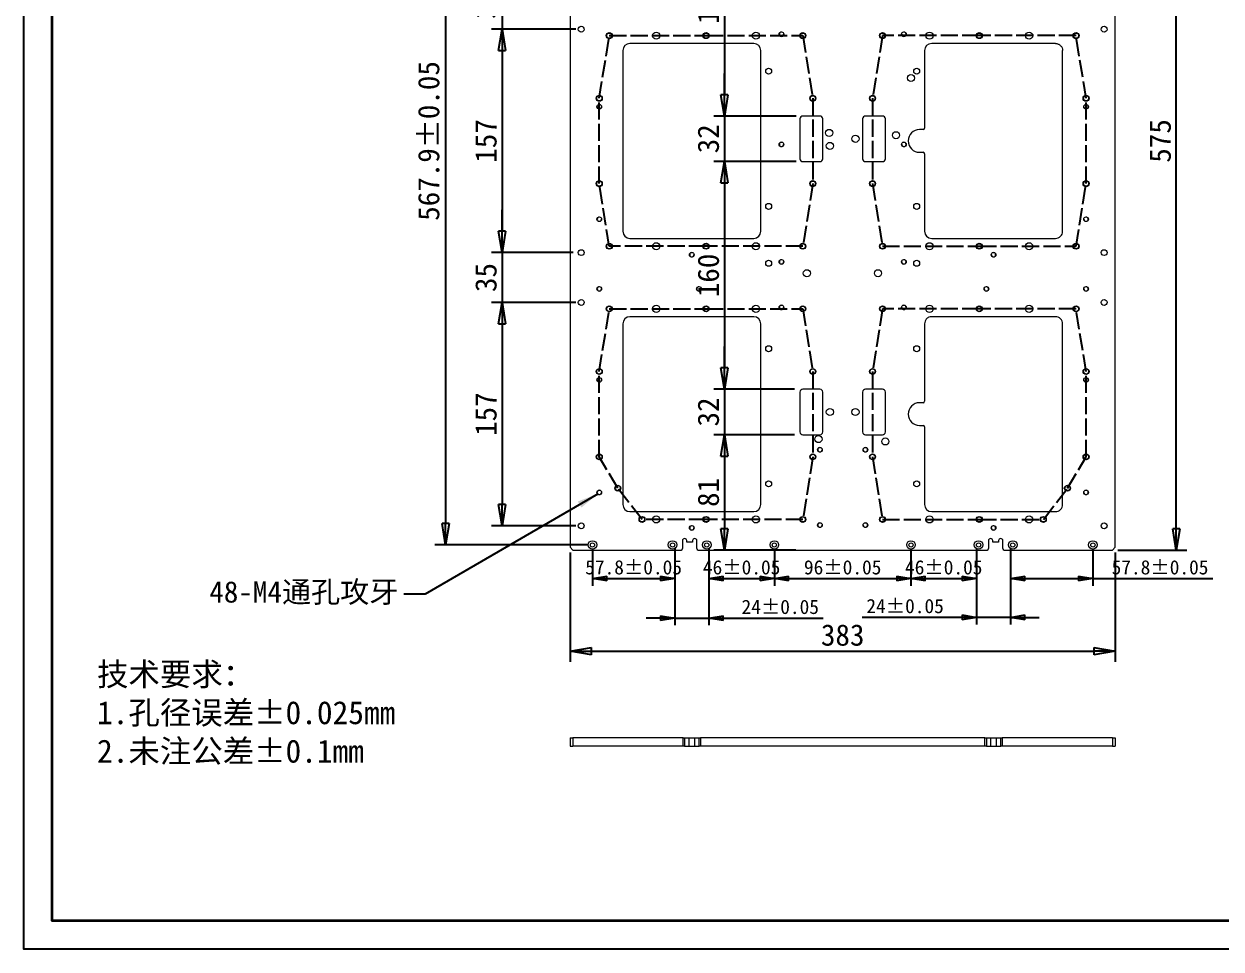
# Model space of a CAD drawing. Header units: millimetres. Extents: x 4648 to 6282, y 1126 to 2333.
# Drawn here: x 4648 to 5489, y 1126 to 1776 of the extents above; entities that cross this region are included whole.
import ezdxf

# ---------------------------------------------------------------- set-up
doc = ezdxf.new("R2010")
doc.units = ezdxf.units.MM
doc.linetypes.add('ACAD_ISO02W100', pattern=[15, 12, -3])
doc.layers.add('标注2', color=6, linetype='Continuous')
doc.layers.add('细实线', color=6, linetype='Continuous')
doc.styles.add('style1', font='')
doc.styles.get('style1').set_extended_font_data('SimSun')
doc.dimstyles.new('面板', dxfattribs={"dimscale": 6, "dimtxt": 2.5, "dimasz": 2.5, "dimexe": 1.25, "dimexo": 0.625, "dimtad": 1, "dimtoh": 1, "dimdsep": 46, "dimtxsty": 'style1', "dimblk": 'CLOSED', "dimcen": 2.5, "dimadec": 0, "dimazin": 0, "dimtfac": 1, "dimtmove": 0, "dimatfit": 3, "dimfxl": 0, "dimarcsym": 0})

# ---------------------------------------------------------------- blocks, each defined once
blk = doc.blocks.new('_CLOSED')
at = {"color": 0, "linetype": 'ByBlock'}
for p, q in [((-1, 0.166667), (0, 0)), ((-1, 0.166667), (-1, -0.166667)), ((0, 0), (-1, -0.166667)), ((0, 0), (-1, 0))]:
    blk.add_line(p, q, dxfattribs=at)
blk = doc.blocks.new('*D99')
at = {"layer": 'Defpoints', "color": 0, "transparency": 16777216}
for p in [(5047.22, 1977.91), (4944, 1410.01), (5047.22, 1410.01)]:
    blk.add_point(p, dxfattribs=at)
at = {"layer": '标注2', "color": 0, "lineweight": -2, "transparency": 16777216}
for p, q in [((5043.47, 1977.91), (4936.5, 1977.91)), ((4944, 1962.91), (4944, 1425.01)), ((5043.47, 1410.01), (4936.5, 1410.01))]:
    blk.add_line(p, q, dxfattribs=at)
at = {"layer": '标注2', "color": 0, "lineweight": -2, "transparency": 16777216, "xscale": 15, "yscale": 15, "zscale": 15}
for p, rotation in [((4944, 1977.91), 90), ((4944, 1410.01), 270)]:
    blk.add_blockref('_CLOSED', p, dxfattribs=dict(at, rotation=rotation))
at = {"layer": '标注2', "color": 0, "transparency": 16777216, "insert": (4932.21, 1693.96), "char_height": 15, "attachment_point": 5, "rotation": 90, "style": 'style1'}
blk.add_mtext('567.9±0.05', dxfattribs=at)
blk = doc.blocks.new('*D103')
at = {"layer": 'Defpoints', "color": 0, "transparency": 16777216}
for p in [(5039.32, 1807.46), (4983.69, 1772.46), (5039.32, 1772.46)]:
    blk.add_point(p, dxfattribs=at)
at = {"layer": '标注2', "color": 0, "lineweight": -2, "transparency": 16777216}
for p, q in [((4983.69, 1822.46), (4983.69, 1837.46)), ((5035.57, 1807.46), (4976.19, 1807.46)), ((4983.69, 1807.46), (4983.69, 1772.46)), ((5035.57, 1772.46), (4976.19, 1772.46)), ((4983.69, 1757.46), (4983.69, 1742.46))]:
    blk.add_line(p, q, dxfattribs=at)
at = {"layer": '标注2', "color": 0, "lineweight": -2, "transparency": 16777216, "xscale": 15, "yscale": 15, "zscale": 15}
for p, rotation in [((4983.69, 1807.46), 270), ((4983.69, 1772.46), 90)]:
    blk.add_blockref('_CLOSED', p, dxfattribs=dict(at, rotation=rotation))
at = {"layer": '标注2', "color": 0, "transparency": 16777216, "insert": (4972.44, 1789.96), "char_height": 15, "attachment_point": 5, "rotation": 90, "style": 'style1'}
blk.add_mtext('35', dxfattribs=at)
blk = doc.blocks.new('*D104')
at = {"layer": 'Defpoints', "color": 0, "transparency": 16777216}
for p in [(5039.32, 1772.46), (4983.69, 1615.46), (5037.32, 1615.46)]:
    blk.add_point(p, dxfattribs=at)
at = {"layer": '标注2', "color": 0, "lineweight": -2, "transparency": 16777216}
for p, q in [((5035.57, 1772.46), (4976.19, 1772.46)), ((4983.69, 1757.46), (4983.69, 1630.46)), ((5033.57, 1615.46), (4976.19, 1615.46))]:
    blk.add_line(p, q, dxfattribs=at)
at = {"layer": '标注2', "color": 0, "lineweight": -2, "transparency": 16777216, "xscale": 15, "yscale": 15, "zscale": 15}
for p, rotation in [((4983.69, 1772.46), 90), ((4983.69, 1615.46), 270)]:
    blk.add_blockref('_CLOSED', p, dxfattribs=dict(at, rotation=rotation))
at = {"layer": '标注2', "color": 0, "transparency": 16777216, "insert": (4972.44, 1693.96), "char_height": 15, "attachment_point": 5, "rotation": 90, "style": 'style1'}
blk.add_mtext('157', dxfattribs=at)
blk = doc.blocks.new('*D105')
at = {"layer": 'Defpoints', "color": 0, "transparency": 16777216}
for p in [(5037.32, 1615.46), (4983.69, 1580.46), (5039.32, 1580.46)]:
    blk.add_point(p, dxfattribs=at)
at = {"layer": '标注2', "color": 0, "lineweight": -2, "transparency": 16777216}
for p, q in [((4983.69, 1630.46), (4983.69, 1645.46)), ((5033.57, 1615.46), (4976.19, 1615.46)), ((4983.69, 1615.46), (4983.69, 1580.46)), ((5035.57, 1580.46), (4976.19, 1580.46)), ((4983.69, 1565.46), (4983.69, 1550.46))]:
    blk.add_line(p, q, dxfattribs=at)
at = {"layer": '标注2', "color": 0, "lineweight": -2, "transparency": 16777216, "xscale": 15, "yscale": 15, "zscale": 15}
for p, rotation in [((4983.69, 1615.46), 270), ((4983.69, 1580.46), 90)]:
    blk.add_blockref('_CLOSED', p, dxfattribs=dict(at, rotation=rotation))
at = {"layer": '标注2', "color": 0, "transparency": 16777216, "insert": (4972.44, 1597.96), "char_height": 15, "attachment_point": 5, "rotation": 90, "style": 'style1'}
blk.add_mtext('35', dxfattribs=at)
blk = doc.blocks.new('*D106')
at = {"layer": 'Defpoints', "color": 0, "transparency": 16777216}
for p in [(5039.32, 1580.46), (4983.69, 1423.46), (5039.32, 1423.46)]:
    blk.add_point(p, dxfattribs=at)
at = {"layer": '标注2', "color": 0, "lineweight": -2, "transparency": 16777216}
for p, q in [((5035.57, 1580.46), (4976.19, 1580.46)), ((4983.69, 1565.46), (4983.69, 1438.46)), ((5035.57, 1423.46), (4976.19, 1423.46))]:
    blk.add_line(p, q, dxfattribs=at)
at = {"layer": '标注2', "color": 0, "lineweight": -2, "transparency": 16777216, "xscale": 15, "yscale": 15, "zscale": 15}
for p, rotation in [((4983.69, 1580.46), 90), ((4983.69, 1423.46), 270)]:
    blk.add_blockref('_CLOSED', p, dxfattribs=dict(at, rotation=rotation))
at = {"layer": '标注2', "color": 0, "transparency": 16777216, "insert": (4972.44, 1501.96), "char_height": 15, "attachment_point": 5, "rotation": 90, "style": 'style1'}
blk.add_mtext('157', dxfattribs=at)
blk = doc.blocks.new('*D111')
at = {"layer": 'Defpoints', "color": 0, "transparency": 16777216}
for p in [(5194.02, 1871.46), (5139.94, 1711.46), (5194.02, 1711.46)]:
    blk.add_point(p, dxfattribs=at)
at = {"layer": '标注2', "color": 0, "lineweight": -2, "transparency": 16777216}
for p, q in [((5190.27, 1871.46), (5132.44, 1871.46)), ((5139.94, 1856.46), (5139.94, 1726.46)), ((5190.27, 1711.46), (5132.44, 1711.46))]:
    blk.add_line(p, q, dxfattribs=at)
at = {"layer": '标注2', "color": 0, "lineweight": -2, "transparency": 16777216, "xscale": 15, "yscale": 15, "zscale": 15}
for p, rotation in [((5139.94, 1871.46), 90), ((5139.94, 1711.46), 270)]:
    blk.add_blockref('_CLOSED', p, dxfattribs=dict(at, rotation=rotation))
at = {"layer": '标注2', "color": 0, "transparency": 16777216, "insert": (5128.69, 1791.46), "char_height": 15, "attachment_point": 5, "rotation": 90, "style": 'style1'}
blk.add_mtext('160', dxfattribs=at)
blk = doc.blocks.new('*D112')
at = {"layer": 'Defpoints', "color": 0, "transparency": 16777216}
for p in [(5194.02, 1711.46), (5139.94, 1679.46), (5194.02, 1679.46)]:
    blk.add_point(p, dxfattribs=at)
at = {"layer": '标注2', "color": 0, "lineweight": -2, "transparency": 16777216}
for p, q in [((5139.94, 1726.46), (5139.94, 1741.46)), ((5190.27, 1711.46), (5132.44, 1711.46)), ((5139.94, 1711.46), (5139.94, 1679.46)), ((5190.27, 1679.46), (5132.44, 1679.46)), ((5139.94, 1664.46), (5139.94, 1649.46))]:
    blk.add_line(p, q, dxfattribs=at)
at = {"layer": '标注2', "color": 0, "lineweight": -2, "transparency": 16777216, "xscale": 15, "yscale": 15, "zscale": 15}
for p, rotation in [((5139.94, 1711.46), 270), ((5139.94, 1679.46), 90)]:
    blk.add_blockref('_CLOSED', p, dxfattribs=dict(at, rotation=rotation))
at = {"layer": '标注2', "color": 0, "transparency": 16777216, "insert": (5128.69, 1695.46), "char_height": 15, "attachment_point": 5, "rotation": 90, "style": 'style1'}
blk.add_mtext('32', dxfattribs=at)
blk = doc.blocks.new('*D113')
at = {"layer": 'Defpoints', "color": 0, "transparency": 16777216}
for p in [(5194.02, 1679.46), (5139.94, 1519.46), (5193.02, 1519.46)]:
    blk.add_point(p, dxfattribs=at)
at = {"layer": '标注2', "color": 0, "lineweight": -2, "transparency": 16777216}
for p, q in [((5190.27, 1679.46), (5132.44, 1679.46)), ((5139.94, 1664.46), (5139.94, 1534.46)), ((5189.27, 1519.46), (5132.44, 1519.46))]:
    blk.add_line(p, q, dxfattribs=at)
at = {"layer": '标注2', "color": 0, "lineweight": -2, "transparency": 16777216, "xscale": 15, "yscale": 15, "zscale": 15}
for p, rotation in [((5139.94, 1679.46), 90), ((5139.94, 1519.46), 270)]:
    blk.add_blockref('_CLOSED', p, dxfattribs=dict(at, rotation=rotation))
at = {"layer": '标注2', "color": 0, "transparency": 16777216, "insert": (5128.69, 1599.46), "char_height": 15, "attachment_point": 5, "rotation": 90, "style": 'style1'}
blk.add_mtext('160', dxfattribs=at)
blk = doc.blocks.new('*D114')
at = {"layer": 'Defpoints', "color": 0, "transparency": 16777216}
for p in [(5193.02, 1519.46), (5139.94, 1487.46), (5193.02, 1487.46)]:
    blk.add_point(p, dxfattribs=at)
at = {"layer": '标注2', "color": 0, "lineweight": -2, "transparency": 16777216}
for p, q in [((5139.94, 1534.46), (5139.94, 1549.46)), ((5189.27, 1519.46), (5132.44, 1519.46)), ((5139.94, 1519.46), (5139.94, 1487.46)), ((5189.27, 1487.46), (5132.44, 1487.46)), ((5139.94, 1472.46), (5139.94, 1457.46))]:
    blk.add_line(p, q, dxfattribs=at)
at = {"layer": '标注2', "color": 0, "lineweight": -2, "transparency": 16777216, "xscale": 15, "yscale": 15, "zscale": 15}
for p, rotation in [((5139.94, 1519.46), 270), ((5139.94, 1487.46), 90)]:
    blk.add_blockref('_CLOSED', p, dxfattribs=dict(at, rotation=rotation))
at = {"layer": '标注2', "color": 0, "transparency": 16777216, "insert": (5128.69, 1503.46), "char_height": 15, "attachment_point": 5, "rotation": 90, "style": 'style1'}
blk.add_mtext('32', dxfattribs=at)
blk = doc.blocks.new('*D115')
at = {"layer": 'Defpoints', "color": 0, "transparency": 16777216}
for p in [(5193.02, 1487.46), (5139.94, 1406.46), (5193.84, 1406.46)]:
    blk.add_point(p, dxfattribs=at)
at = {"layer": '标注2', "color": 0, "lineweight": -2, "transparency": 16777216}
for p, q in [((5189.27, 1487.46), (5132.44, 1487.46)), ((5139.94, 1472.46), (5139.94, 1421.46)), ((5190.09, 1406.46), (5132.44, 1406.46))]:
    blk.add_line(p, q, dxfattribs=at)
at = {"layer": '标注2', "color": 0, "lineweight": -2, "transparency": 16777216, "xscale": 15, "yscale": 15, "zscale": 15}
for p, rotation in [((5139.94, 1487.46), 90), ((5139.94, 1406.46), 270)]:
    blk.add_blockref('_CLOSED', p, dxfattribs=dict(at, rotation=rotation))
at = {"layer": '标注2', "color": 0, "transparency": 16777216, "insert": (5128.69, 1446.96), "char_height": 15, "attachment_point": 5, "rotation": 90, "style": 'style1'}
blk.add_mtext('81', dxfattribs=at)
blk = doc.blocks.new('*D118')
at = {"layer": 'Defpoints', "color": 0, "transparency": 16777216}
for p in [(5412.52, 1981.46), (5457.45, 1981.46), (5412.52, 1406.46)]:
    blk.add_point(p, dxfattribs=at)
at = {"layer": '标注2', "color": 0, "lineweight": -2, "transparency": 16777216}
for p, q in [((5416.27, 1981.46), (5464.95, 1981.46)), ((5457.45, 1421.46), (5457.45, 1966.46)), ((5416.27, 1406.46), (5464.95, 1406.46))]:
    blk.add_line(p, q, dxfattribs=at)
at = {"layer": '标注2', "color": 0, "lineweight": -2, "transparency": 16777216, "xscale": 15, "yscale": 15, "zscale": 15}
for p, rotation in [((5457.45, 1981.46), 90), ((5457.45, 1406.46), 270)]:
    blk.add_blockref('_CLOSED', p, dxfattribs=dict(at, rotation=rotation))
at = {"layer": '标注2', "color": 0, "transparency": 16777216, "insert": (5446.2, 1693.96), "char_height": 15, "attachment_point": 5, "rotation": 90, "style": 'style1'}
blk.add_mtext('575', dxfattribs=at)
blk = doc.blocks.new('*D119')
at = {"layer": 'Defpoints', "color": 0, "transparency": 16777216}
for p in [(5031.52, 1408.46), (5414.52, 1408.46), (5414.52, 1335.37)]:
    blk.add_point(p, dxfattribs=at)
at = {"layer": '标注2', "color": 0, "lineweight": -2, "transparency": 16777216}
for p, q in [((5031.52, 1404.71), (5031.52, 1327.87)), ((5414.52, 1404.71), (5414.52, 1327.87)), ((5046.52, 1335.37), (5399.52, 1335.37))]:
    blk.add_line(p, q, dxfattribs=at)
at = {"layer": '标注2', "color": 0, "lineweight": -2, "transparency": 16777216, "xscale": 15, "yscale": 15, "zscale": 15, "rotation": 180}
blk.add_blockref('_CLOSED', (5031.52, 1335.37), dxfattribs=at)
at = {"layer": '标注2', "color": 0, "lineweight": -2, "transparency": 16777216, "xscale": 15, "yscale": 15, "zscale": 15}
blk.add_blockref('_CLOSED', (5414.52, 1335.37), dxfattribs=at)
at = {"layer": '标注2', "color": 0, "transparency": 16777216, "insert": (5223.02, 1346.62), "char_height": 15, "attachment_point": 5, "style": 'style1'}
blk.add_mtext('383', dxfattribs=at)
blk = doc.blocks.new('*D120')
at = {"layer": 'Defpoints', "color": 0, "transparency": 16777216}
for p in [(5047.22, 1410.01), (5105.02, 1410.01), (5105.02, 1386.39)]:
    blk.add_point(p, dxfattribs=at)
at = {"layer": '标注2', "color": 0, "lineweight": -2, "transparency": 16777216}
for p, q in [((5047.22, 1407.51), (5047.22, 1381.39)), ((5105.02, 1407.51), (5105.02, 1381.39)), ((5057.22, 1386.39), (5095.02, 1386.39))]:
    blk.add_line(p, q, dxfattribs=at)
at = {"layer": '标注2', "color": 0, "lineweight": -2, "transparency": 16777216, "xscale": 10, "yscale": 10, "zscale": 10, "rotation": 180}
blk.add_blockref('_CLOSED', (5047.22, 1386.39), dxfattribs=at)
at = {"layer": '标注2', "color": 0, "lineweight": -2, "transparency": 16777216, "xscale": 10, "yscale": 10, "zscale": 10}
blk.add_blockref('_CLOSED', (5105.02, 1386.39), dxfattribs=at)
at = {"layer": '标注2', "color": 0, "transparency": 16777216, "insert": (5076.12, 1394.25), "char_height": 10, "attachment_point": 5, "style": 'style1'}
blk.add_mtext('57.8±0.05', dxfattribs=at)
blk = doc.blocks.new('*D121')
at = {"layer": 'Defpoints', "color": 0, "transparency": 16777216}
for p in [(5105.02, 1410.01), (5129.02, 1410.01), (5129.02, 1358.58)]:
    blk.add_point(p, dxfattribs=at)
at = {"layer": '标注2', "color": 0, "lineweight": -2, "transparency": 16777216}
for p, q in [((5105.02, 1407.51), (5105.02, 1353.58)), ((5129.02, 1407.51), (5129.02, 1353.58)), ((5095.02, 1358.58), (5085.02, 1358.58)), ((5105.02, 1358.58), (5129.02, 1358.58)), ((5139.02, 1358.58), (5209.3, 1358.58))]:
    blk.add_line(p, q, dxfattribs=at)
at = {"layer": '标注2', "color": 0, "lineweight": -2, "transparency": 16777216, "xscale": 10, "yscale": 10, "zscale": 10}
blk.add_blockref('_CLOSED', (5105.02, 1358.58), dxfattribs=at)
at = {"layer": '标注2', "color": 0, "lineweight": -2, "transparency": 16777216, "xscale": 10, "yscale": 10, "zscale": 10, "rotation": 180}
blk.add_blockref('_CLOSED', (5129.02, 1358.58), dxfattribs=at)
at = {"layer": '标注2', "color": 0, "transparency": 16777216, "insert": (5179.16, 1366.44), "char_height": 10, "attachment_point": 5, "style": 'style1'}
blk.add_mtext('24±0.05', dxfattribs=at)
blk = doc.blocks.new('*D122')
at = {"layer": 'Defpoints', "color": 0, "transparency": 16777216}
for p in [(5129.02, 1410.01), (5175.02, 1410.01), (5175.02, 1386.39)]:
    blk.add_point(p, dxfattribs=at)
at = {"layer": '标注2', "color": 0, "lineweight": -2, "transparency": 16777216}
for p, q in [((5129.02, 1407.51), (5129.02, 1381.39)), ((5175.02, 1407.51), (5175.02, 1381.39)), ((5139.02, 1386.39), (5165.02, 1386.39))]:
    blk.add_line(p, q, dxfattribs=at)
at = {"layer": '标注2', "color": 0, "lineweight": -2, "transparency": 16777216, "xscale": 10, "yscale": 10, "zscale": 10, "rotation": 180}
blk.add_blockref('_CLOSED', (5129.02, 1386.39), dxfattribs=at)
at = {"layer": '标注2', "color": 0, "lineweight": -2, "transparency": 16777216, "xscale": 10, "yscale": 10, "zscale": 10}
blk.add_blockref('_CLOSED', (5175.02, 1386.39), dxfattribs=at)
at = {"layer": '标注2', "color": 0, "transparency": 16777216, "insert": (5152.02, 1394.25), "char_height": 10, "attachment_point": 5, "style": 'style1'}
blk.add_mtext('46±0.05', dxfattribs=at)
blk = doc.blocks.new('*D123')
at = {"layer": 'Defpoints', "color": 0, "transparency": 16777216}
for p in [(5175.02, 1410.01), (5271.02, 1410.01), (5271.02, 1386.39)]:
    blk.add_point(p, dxfattribs=at)
at = {"layer": '标注2', "color": 0, "lineweight": -2, "transparency": 16777216}
for p, q in [((5175.02, 1407.51), (5175.02, 1381.39)), ((5271.02, 1407.51), (5271.02, 1381.39)), ((5185.02, 1386.39), (5261.02, 1386.39))]:
    blk.add_line(p, q, dxfattribs=at)
at = {"layer": '标注2', "color": 0, "lineweight": -2, "transparency": 16777216, "xscale": 10, "yscale": 10, "zscale": 10, "rotation": 180}
blk.add_blockref('_CLOSED', (5175.02, 1386.39), dxfattribs=at)
at = {"layer": '标注2', "color": 0, "lineweight": -2, "transparency": 16777216, "xscale": 10, "yscale": 10, "zscale": 10}
blk.add_blockref('_CLOSED', (5271.02, 1386.39), dxfattribs=at)
at = {"layer": '标注2', "color": 0, "transparency": 16777216, "insert": (5223.02, 1394.25), "char_height": 10, "attachment_point": 5, "style": 'style1'}
blk.add_mtext('96±0.05', dxfattribs=at)
blk = doc.blocks.new('*D124')
at = {"layer": 'Defpoints', "color": 0, "transparency": 16777216}
for p in [(5271.02, 1410.01), (5317.02, 1410.01), (5317.02, 1386.39)]:
    blk.add_point(p, dxfattribs=at)
at = {"layer": '标注2', "color": 0, "lineweight": -2, "transparency": 16777216}
for p, q in [((5271.02, 1407.51), (5271.02, 1381.39)), ((5317.02, 1407.51), (5317.02, 1381.39)), ((5281.02, 1386.39), (5307.02, 1386.39))]:
    blk.add_line(p, q, dxfattribs=at)
at = {"layer": '标注2', "color": 0, "lineweight": -2, "transparency": 16777216, "xscale": 10, "yscale": 10, "zscale": 10, "rotation": 180}
blk.add_blockref('_CLOSED', (5271.02, 1386.39), dxfattribs=at)
at = {"layer": '标注2', "color": 0, "lineweight": -2, "transparency": 16777216, "xscale": 10, "yscale": 10, "zscale": 10}
blk.add_blockref('_CLOSED', (5317.02, 1386.39), dxfattribs=at)
at = {"layer": '标注2', "color": 0, "transparency": 16777216, "insert": (5294.02, 1394.25), "char_height": 10, "attachment_point": 5, "style": 'style1'}
blk.add_mtext('46±0.05', dxfattribs=at)
blk = doc.blocks.new('*D125')
at = {"layer": 'Defpoints', "color": 0, "transparency": 16777216}
for p in [(5317.02, 1410.01), (5341.02, 1410.01), (5341.02, 1359.15)]:
    blk.add_point(p, dxfattribs=at)
at = {"layer": '标注2', "color": 0, "lineweight": -2, "transparency": 16777216}
for p, q in [((5317.02, 1407.51), (5317.02, 1354.15)), ((5341.02, 1407.51), (5341.02, 1354.15)), ((5307.02, 1359.15), (5236.74, 1359.15)), ((5341.02, 1359.15), (5317.02, 1359.15)), ((5351.02, 1359.15), (5361.02, 1359.15))]:
    blk.add_line(p, q, dxfattribs=at)
at = {"layer": '标注2', "color": 0, "lineweight": -2, "transparency": 16777216, "xscale": 10, "yscale": 10, "zscale": 10}
blk.add_blockref('_CLOSED', (5317.02, 1359.15), dxfattribs=at)
at = {"layer": '标注2', "color": 0, "lineweight": -2, "transparency": 16777216, "xscale": 10, "yscale": 10, "zscale": 10, "rotation": 180}
blk.add_blockref('_CLOSED', (5341.02, 1359.15), dxfattribs=at)
at = {"layer": '标注2', "color": 0, "transparency": 16777216, "insert": (5266.88, 1367.01), "char_height": 10, "attachment_point": 5, "style": 'style1'}
blk.add_mtext('24±0.05', dxfattribs=at)
blk = doc.blocks.new('*D126')
at = {"layer": 'Defpoints', "color": 0, "transparency": 16777216}
for p in [(5341.02, 1410.01), (5398.82, 1410.01), (5398.82, 1386.39)]:
    blk.add_point(p, dxfattribs=at)
at = {"layer": '标注2', "color": 0, "lineweight": -2, "transparency": 16777216}
for p, q in [((5341.02, 1407.51), (5341.02, 1381.39)), ((5398.82, 1407.51), (5398.82, 1381.39)), ((5351.02, 1386.39), (5388.82, 1386.39)), ((5398.82, 1386.39), (5483.21, 1386.39))]:
    blk.add_line(p, q, dxfattribs=at)
at = {"layer": '标注2', "color": 0, "lineweight": -2, "transparency": 16777216, "xscale": 10, "yscale": 10, "zscale": 10, "rotation": 180}
blk.add_blockref('_CLOSED', (5341.02, 1386.39), dxfattribs=at)
at = {"layer": '标注2', "color": 0, "lineweight": -2, "transparency": 16777216, "xscale": 10, "yscale": 10, "zscale": 10}
blk.add_blockref('_CLOSED', (5398.82, 1386.39), dxfattribs=at)
at = {"layer": '标注2', "color": 0, "transparency": 16777216, "insert": (5446.01, 1394.25), "char_height": 10, "attachment_point": 5, "style": 'style1'}
blk.add_mtext('57.8±0.05', dxfattribs=at)

msp = doc.modelspace()

# ---------------------------------------------------------------- linework, layer by layer
at = {"color": 7, "linetype": 'Continuous', "lineweight": 15}
for p, q in [((5031.518, 1979.465), (5031.518, 1408.465)), ((5414.518, 1408.465), (5414.518, 1979.465)), ((5160.553, 1762.464), (5073.553, 1762.464)), ((5372.553, 1762.464), (5285.553, 1762.464)), ((5068.553, 1757.464), (5068.553, 1630.466)), ((5165.553, 1630.466), (5165.553, 1757.464)), ((5280.553, 1757.464), (5280.553, 1702.965)), ((5377.553, 1630.466), (5377.553, 1757.464)), ((5193.018, 1709.465), (5193.018, 1681.465)), ((5207.018, 1711.465), (5195.018, 1711.465)), ((5209.018, 1681.465), (5209.018, 1709.465)), ((5237.018, 1709.465), (5237.018, 1681.465)), ((5251.018, 1711.465), (5239.018, 1711.465)), ((5253.018, 1681.465), (5253.018, 1709.465)), ((5279.553, 1701.965), (5277.018, 1701.965)), ((5277.018, 1685.965), (5279.553, 1685.965)), ((5280.553, 1684.965), (5280.553, 1630.466)), ((5195.018, 1679.465), (5207.018, 1679.465)), ((5239.018, 1679.465), (5251.018, 1679.465)), ((5073.553, 1625.466), (5160.553, 1625.466)), ((5285.553, 1625.466), (5372.553, 1625.466)), ((5068.553, 1565.464), (5068.553, 1438.466)), ((5160.553, 1570.464), (5073.553, 1570.464)), ((5165.553, 1438.466), (5165.553, 1565.464)), ((5280.553, 1565.464), (5280.553, 1510.965)), ((5372.553, 1570.464), (5285.553, 1570.464)), ((5377.553, 1438.466), (5377.553, 1565.464)), ((5193.018, 1517.465), (5193.018, 1489.465)), ((5207.018, 1519.465), (5195.018, 1519.465)), ((5209.018, 1489.465), (5209.018, 1517.465)), ((5237.018, 1517.465), (5237.018, 1489.465)), ((5251.018, 1519.465), (5239.018, 1519.465)), ((5253.018, 1489.465), (5253.018, 1517.465)), ((5279.553, 1509.965), (5277.018, 1509.965)), ((5277.018, 1493.965), (5279.553, 1493.965)), ((5280.553, 1492.965), (5280.553, 1438.466)), ((5195.018, 1487.465), (5207.018, 1487.465)), ((5239.018, 1487.465), (5251.018, 1487.465)), ((5073.553, 1433.466), (5160.553, 1433.466)), ((5285.553, 1433.466), (5372.553, 1433.466)), ((5033.518, 1406.465), (5031.518, 1408.465)), ((5033.518, 1406.465), (5109.468, 1406.465)), ((5110.468, 1413.065), (5110.468, 1407.465)), ((5113.468, 1412.065), (5113.468, 1413.065)), ((5117.568, 1412.065), (5113.468, 1412.065)), ((5117.568, 1413.065), (5117.568, 1412.065)), ((5120.568, 1407.465), (5120.568, 1413.065)), ((5121.568, 1406.465), (5324.468, 1406.465)), ((5325.468, 1413.065), (5325.468, 1407.465)), ((5328.468, 1412.065), (5328.468, 1413.065)), ((5332.568, 1412.065), (5328.468, 1412.065)), ((5332.568, 1413.065), (5332.568, 1412.065)), ((5335.568, 1407.465), (5335.568, 1413.065)), ((5336.568, 1406.465), (5412.518, 1406.465)), ((5412.518, 1406.465), (5414.518, 1408.465)), ((5031.518, 1274.588), (5031.518, 1268.588)), ((5031.518, 1274.588), (5033.518, 1274.588)), ((5033.518, 1274.588), (5033.518, 1268.588)), ((5110.968, 1274.588), (5033.518, 1274.588)), ((5110.968, 1268.588), (5110.968, 1274.588)), ((5110.968, 1274.588), (5111.968, 1274.588)), ((5111.968, 1274.588), (5111.968, 1268.588)), ((5111.968, 1274.588), (5114.968, 1274.588)), ((5114.968, 1274.588), (5114.968, 1268.588)), ((5114.968, 1274.588), (5119.068, 1274.588)), ((5119.068, 1268.588), (5119.068, 1274.588)), ((5119.068, 1274.588), (5122.068, 1274.588)), ((5122.068, 1268.588), (5122.068, 1274.588)), ((5122.068, 1274.588), (5123.068, 1274.588)), ((5123.068, 1274.588), (5123.068, 1268.588)), ((5322.968, 1274.588), (5123.068, 1274.588)), ((5242.657, 1274.588), (5242.657, 1274.6)), ((5243.868, 1274.6), (5243.868, 1274.588)), ((5322.968, 1268.588), (5322.968, 1274.588)), ((5322.968, 1274.588), (5323.968, 1274.588)), ((5323.968, 1274.588), (5323.968, 1268.588)), ((5323.968, 1274.588), (5326.968, 1274.588)), ((5326.968, 1274.588), (5326.968, 1268.588)), ((5326.968, 1274.588), (5331.068, 1274.588)), ((5331.068, 1268.588), (5331.068, 1274.588)), ((5331.068, 1274.588), (5334.068, 1274.588)), ((5334.068, 1268.588), (5334.068, 1274.588)), ((5334.068, 1274.588), (5335.068, 1274.588)), ((5335.068, 1274.588), (5335.068, 1268.588)), ((5412.518, 1274.588), (5335.068, 1274.588)), ((5412.518, 1274.588), (5412.518, 1268.588)), ((5412.518, 1274.588), (5414.518, 1274.588)), ((5414.518, 1274.588), (5414.518, 1268.588)), ((5031.518, 1268.588), (5033.518, 1268.588)), ((5110.968, 1268.588), (5033.518, 1268.588)), ((5111.968, 1268.588), (5110.968, 1268.588)), ((5111.968, 1268.588), (5114.968, 1268.588)), ((5114.968, 1268.588), (5119.068, 1268.588)), ((5119.068, 1268.588), (5122.068, 1268.588)), ((5123.068, 1268.588), (5122.068, 1268.588)), ((5322.968, 1268.588), (5123.068, 1268.588)), ((5205.325, 1268.575), (5205.325, 1268.588)), ((5205.325, 1268.575), (5205.325, 1268.588)), ((5236.344, 1268.575), (5236.344, 1268.588)), ((5323.968, 1268.588), (5322.968, 1268.588)), ((5323.968, 1268.588), (5326.968, 1268.588)), ((5326.968, 1268.588), (5331.068, 1268.588)), ((5331.068, 1268.588), (5334.068, 1268.588)), ((5335.068, 1268.588), (5334.068, 1268.588)), ((5412.518, 1268.588), (5335.068, 1268.588)), ((5412.518, 1268.588), (5414.518, 1268.588))]:
    msp.add_line(p, q, dxfattribs=at)
at = {"lineweight": 35}
msp.add_lwpolyline([(4667.555, 2283.225), (6262.105, 2283.225), (6262.105, 1145.844), (4667.555, 1145.844)], close=True, dxfattribs=at)
at = {"color": 2, "linetype": 'ACAD_ISO02W100'}
for points in [[(5195.018, 1619.965), (5127.018, 1619.965), (5059.018, 1619.965), (5052.018, 1663.965), (5052.018, 1723.965), (5059.018, 1767.965), (5127.018, 1767.965), (5195.018, 1767.965), (5202.018, 1723.965), (5202.018, 1663.965), (5195.018, 1619.965)], [(5251.018, 1619.965), (5319.018, 1619.965), (5387.018, 1619.965), (5394.018, 1663.965), (5394.018, 1723.965), (5387.018, 1767.965), (5319.018, 1767.965), (5251.018, 1767.965), (5244.018, 1723.965), (5244.018, 1663.965), (5251.018, 1619.965)], [(5082.018, 1427.965), (5065.018, 1449.965), (5052.018, 1471.965), (5052.018, 1531.965), (5059.018, 1575.965), (5127.018, 1575.965), (5195.018, 1575.965), (5202.018, 1531.965), (5202.018, 1471.965), (5195.018, 1427.965), (5127.018, 1427.965), (5082.018, 1427.965)], [(5364.018, 1427.965), (5381.018, 1449.965), (5394.018, 1471.965), (5394.018, 1531.965), (5387.018, 1575.965), (5319.018, 1575.965), (5251.018, 1575.965), (5244.018, 1531.965), (5244.018, 1471.965), (5251.018, 1427.965), (5319.018, 1427.965), (5364.018, 1427.965)]]:
    msp.add_lwpolyline(points, dxfattribs=at)
at = {"color": 7, "linetype": 'Continuous', "lineweight": 15}
for centre, radius in [((5039.318, 1772.465), 2.05), ((5092.018, 1767.965), 2.5), ((5162.018, 1767.965), 2.5), ((5284.018, 1767.965), 2.5), ((5354.018, 1767.965), 2.5), ((5406.718, 1772.465), 2.05), ((5171.018, 1742.965), 2.1), ((5275.018, 1742.965), 2.1), ((5271.028, 1738.165), 2.5), ((5213.518, 1699.615), 2.5), ((5260.489, 1697.975), 2.5), ((5214.018, 1690.465), 2.5), ((5232.018, 1695.465), 2.5), ((5171.018, 1647.965), 2.1), ((5275.018, 1647.965), 2.1), ((5039.318, 1615.465), 2.05), ((5092.018, 1619.965), 2.5), ((5162.018, 1619.965), 2.5), ((5284.018, 1619.965), 2.5), ((5354.018, 1619.965), 2.5), ((5406.718, 1615.465), 2.05), ((5171.018, 1607.965), 2.1), ((5275.018, 1607.965), 2.1), ((5197.868, 1600.965), 2.5), ((5247.868, 1600.965), 2.5), ((5039.318, 1580.465), 2.05), ((5406.718, 1580.465), 2.05), ((5092.018, 1575.965), 2.5), ((5162.018, 1575.965), 2.5), ((5284.018, 1575.965), 2.5), ((5354.018, 1575.965), 2.5), ((5171.018, 1547.965), 2.1), ((5275.018, 1547.965), 2.1), ((5214.018, 1503.465), 2.5), ((5232.018, 1503.465), 2.5), ((5206.004, 1484.446), 2.5), ((5252.975, 1482.806), 2.5), ((5171.018, 1452.965), 2.1), ((5275.018, 1452.965), 2.1), ((5092.018, 1427.965), 2.5), ((5162.018, 1427.965), 2.5), ((5284.018, 1427.965), 2.5), ((5354.018, 1427.965), 2.5), ((5039.318, 1423.465), 2.05), ((5406.718, 1423.465), 2.05), ((5047.218, 1410.015), 3), ((5047.218, 1410.015), 1.5), ((5103.518, 1410.015), 3), ((5103.518, 1410.015), 1.5), ((5127.518, 1410.015), 3), ((5127.518, 1410.015), 1.5), ((5175.018, 1410.015), 3), ((5175.018, 1410.015), 1.5), ((5271.018, 1410.015), 3), ((5271.018, 1410.015), 1.5), ((5318.518, 1410.015), 3), ((5318.518, 1410.015), 1.5), ((5342.518, 1410.015), 3), ((5342.518, 1410.015), 1.5), ((5398.818, 1410.015), 3), ((5398.818, 1410.015), 1.5)]:
    msp.add_circle(centre, radius, dxfattribs=at)
at = {"color": 3, "linetype": 'Continuous', "lineweight": 15}
for centre, radius in [((5059.018, 1767.965), 2.1), ((5059.018, 1767.965), 1.8), ((5127.018, 1767.965), 2.1), ((5127.018, 1767.965), 1.8), ((5180.018, 1768.965), 1.65), ((5195.018, 1767.965), 2.1), ((5195.018, 1767.965), 1.8), ((5251.018, 1767.965), 2.1), ((5251.018, 1767.965), 1.8), ((5266.018, 1768.965), 1.65), ((5319.018, 1767.965), 2.1), ((5319.018, 1767.965), 1.8), ((5387.018, 1767.965), 2.1), ((5387.018, 1767.965), 1.8), ((5052.018, 1723.965), 2.1), ((5052.018, 1723.965), 1.8), ((5202.018, 1723.965), 2.1), ((5202.018, 1723.965), 1.8), ((5244.018, 1723.965), 2.1), ((5244.018, 1723.965), 1.8), ((5394.018, 1723.965), 2.1), ((5394.018, 1723.965), 1.8), ((5052.018, 1717.965), 1.65), ((5394.018, 1717.965), 1.65), ((5180.018, 1691.538), 1.65), ((5266.018, 1691.538), 1.65), ((5052.018, 1663.965), 2.1), ((5052.018, 1663.965), 1.8), ((5202.018, 1663.965), 2.1), ((5202.018, 1663.965), 1.8), ((5244.018, 1663.965), 2.1), ((5244.018, 1663.965), 1.8), ((5394.018, 1663.965), 2.1), ((5394.018, 1663.965), 1.8), ((5052.018, 1638.965), 1.65), ((5394.018, 1638.965), 1.65), ((5059.018, 1619.965), 2.1), ((5059.018, 1619.965), 1.8), ((5117.018, 1613.965), 1.65), ((5127.018, 1619.965), 2.1), ((5127.018, 1619.965), 1.8), ((5195.018, 1619.965), 2.1), ((5195.018, 1619.965), 1.8), ((5251.018, 1619.965), 2.1), ((5251.018, 1619.965), 1.8), ((5319.018, 1619.965), 2.1), ((5319.018, 1619.965), 1.8), ((5329.018, 1613.965), 1.65), ((5387.018, 1619.965), 2.1), ((5387.018, 1619.965), 1.8), ((5180.018, 1608.965), 1.65), ((5266.018, 1608.965), 1.65), ((5052.018, 1589.965), 1.65), ((5122.018, 1589.965), 1.65), ((5324.018, 1589.965), 1.65), ((5394.018, 1589.965), 1.65), ((5059.018, 1575.965), 2.1), ((5059.018, 1575.965), 1.8), ((5127.018, 1575.965), 2.1), ((5127.018, 1575.965), 1.8), ((5180.018, 1576.965), 1.65), ((5195.018, 1575.965), 2.1), ((5195.018, 1575.965), 1.8), ((5251.018, 1575.965), 2.1), ((5251.018, 1575.965), 1.8), ((5266.018, 1576.965), 1.65), ((5319.018, 1575.965), 2.1), ((5319.018, 1575.965), 1.8), ((5387.018, 1575.965), 2.1), ((5387.018, 1575.965), 1.8), ((5052.018, 1531.965), 2.1), ((5052.018, 1531.965), 1.8), ((5202.018, 1531.965), 2.1), ((5202.018, 1531.965), 1.8), ((5244.018, 1531.965), 2.1), ((5244.018, 1531.965), 1.8), ((5394.018, 1531.965), 2.1), ((5394.018, 1531.965), 1.8), ((5052.018, 1525.965), 1.65), ((5394.018, 1525.965), 1.65), ((5052.018, 1471.965), 2.1), ((5052.018, 1471.965), 1.8), ((5202.018, 1471.965), 2.1), ((5202.018, 1471.965), 1.8), ((5207.018, 1476.965), 1.65), ((5239.018, 1476.965), 1.65), ((5244.018, 1471.965), 2.1), ((5244.018, 1471.965), 1.8), ((5394.018, 1471.965), 2.1), ((5394.018, 1471.965), 1.8), ((5052.018, 1446.965), 1.65), ((5065.018, 1449.965), 2.1), ((5065.018, 1449.965), 1.8), ((5381.018, 1449.965), 2.1), ((5381.018, 1449.965), 1.8), ((5394.018, 1446.965), 1.65), ((5082.018, 1427.965), 2.1), ((5127.018, 1427.965), 2.1), ((5195.018, 1427.965), 2.1), ((5251.018, 1427.965), 2.1), ((5319.018, 1427.965), 2.1), ((5364.018, 1427.965), 2.1), ((5082.018, 1427.965), 1.8), ((5117.018, 1421.965), 1.65), ((5127.018, 1427.965), 1.8), ((5195.018, 1427.965), 1.8), ((5207.018, 1423.965), 1.65), ((5239.018, 1423.965), 1.65), ((5251.018, 1427.965), 1.8), ((5319.018, 1427.965), 1.8), ((5329.018, 1421.965), 1.65), ((5364.018, 1427.965), 1.8)]:
    msp.add_circle(centre, radius, dxfattribs=at)
for centre, radius, start, end in [((5180.018, 1768.965), 1.5, 90, 0), ((5266.018, 1768.965), 1.5, 180, 90), ((5052.018, 1717.965), 1.5, 90, 0), ((5394.018, 1717.965), 1.5, 180, 90), ((5180.018, 1691.538), 1.5, 90, 0), ((5266.018, 1691.538), 1.5, 180, 90), ((5052.018, 1638.965), 1.5, 90, 0), ((5394.018, 1638.965), 1.5, 180, 90), ((5117.018, 1613.965), 1.5, 90, 0), ((5329.018, 1613.965), 1.5, 180, 90), ((5180.018, 1608.965), 1.5, 90, 0), ((5266.018, 1608.965), 1.5, 180, 90), ((5052.018, 1589.965), 1.5, 90, 0), ((5122.018, 1589.965), 1.5, 90, 0), ((5324.018, 1589.965), 1.5, 180, 90), ((5394.018, 1589.965), 1.5, 180, 90), ((5180.018, 1576.965), 1.5, 90, 0), ((5266.018, 1576.965), 1.5, 180, 90), ((5052.018, 1525.965), 1.5, 90, 0), ((5394.018, 1525.965), 1.5, 180, 90), ((5207.018, 1476.965), 1.5, 90, 0), ((5239.018, 1476.965), 1.5, 180, 90), ((5052.018, 1446.965), 1.5, 90, 0), ((5381.018, 1449.965), 3.5, 171.900342, 188.099658), ((5394.018, 1446.965), 1.5, 180, 90), ((5117.018, 1421.965), 1.5, 90, 0), ((5207.018, 1423.965), 1.5, 90, 0), ((5239.018, 1423.965), 1.5, 180, 90), ((5329.018, 1421.965), 1.5, 180, 90)]:
    msp.add_arc(centre, radius, start, end, dxfattribs=at)
at = {"color": 7, "linetype": 'Continuous', "lineweight": 15}
for centre, radius, start, end in [((5073.553, 1757.464), 5, 90, 180), ((5160.553, 1757.464), 5, 0, 90), ((5285.553, 1757.464), 5, 90.000157, 180.00001), ((5195.018, 1709.465), 2, 90, 180), ((5207.018, 1709.465), 2, 0, 90), ((5239.018, 1709.465), 2, 90, 180), ((5251.018, 1709.465), 2, 0, 90), ((5277.018, 1693.965), 8, 90, 270), ((5279.553, 1702.965), 1, 270, 0), ((5279.553, 1684.965), 1, 0, 90), ((5195.018, 1681.465), 2, 180, 270), ((5207.018, 1681.465), 2, 270, 0), ((5239.018, 1681.465), 2, 180, 270), ((5251.018, 1681.465), 2, 270, 0), ((5073.553, 1630.466), 5, 180.000019, 270), ((5160.553, 1630.466), 5, 270, 0), ((5285.553, 1630.466), 5, 180, 269.999843), ((5372.553, 1630.466), 5, 269.999971, 0), ((5073.553, 1565.464), 5, 90, 179.999939), ((5160.553, 1565.464), 5, 0, 90), ((5372.553, 1565.464), 5, 0, 90.000014), ((5195.018, 1517.465), 2, 90, 180), ((5207.018, 1517.465), 2, 0, 90), ((5239.018, 1517.465), 2, 90, 180), ((5251.018, 1517.465), 2, 0, 90), ((5277.018, 1501.965), 8, 90, 270), ((5279.553, 1510.965), 1, 270, 0), ((5195.018, 1489.465), 2, 180, 270), ((5207.018, 1489.465), 2, 270, 0), ((5239.018, 1489.465), 2, 180, 270), ((5251.018, 1489.465), 2, 270, 0), ((5279.553, 1492.965), 1, 0, 90), ((5073.553, 1438.466), 5, 180.000038, 270), ((5160.553, 1438.466), 5, 270, 0), ((5285.553, 1438.466), 5, 180, 269.999954), ((5372.553, 1438.466), 5, 269.999971, 0), ((5111.968, 1413.065), 1.5, 0, 180), ((5119.068, 1413.065), 1.5, 0, 180), ((5326.968, 1413.065), 1.5, 0, 180), ((5334.068, 1413.065), 1.5, 0, 180), ((5109.468, 1407.465), 1, 270, 0), ((5121.568, 1407.465), 1, 180, 270), ((5324.468, 1407.465), 1, 270, 0), ((5336.568, 1407.465), 1, 180, 270)]:
    msp.add_arc(centre, radius, start, end, dxfattribs=at)
for points in [[(5372.553, 1762.464), (5373.207, 1762.464), (5373.862, 1762.334), (5375.071, 1761.833), (5375.626, 1761.462), (5376.551, 1760.537), (5376.922, 1759.982), (5377.423, 1758.773), (5377.553, 1758.118), (5377.553, 1757.464)], [(5285.553, 1570.464), (5284.898, 1570.464), (5284.244, 1570.334), (5283.035, 1569.833), (5282.48, 1569.462), (5281.555, 1568.537), (5281.184, 1567.982), (5280.683, 1566.773), (5280.553, 1566.119), (5280.553, 1565.464)]]:
    msp.add_open_spline(points, degree=3, knots=[0, 0, 0, 0, 0.25, 0.25, 0.5, 0.5, 0.75, 0.75, 1, 1, 1, 1], dxfattribs=at)
at = {"layer": '细实线'}
msp.add_lwpolyline([(4647.74, 2332.89), (6281.92, 2332.89), (6281.92, 1126.029), (4647.74, 1126.029)], close=True, dxfattribs=at)

# ---------------------------------------------------------------- texts
at = {"insert": (4699.082, 1327.278), "char_height": 16.2, "width": 595.5072, "attachment_point": 1}
msp.add_mtext('{\\fSimSun|b0|i0|c134|p32;技术要求：\\P1.孔径误差%%P0.025mm\\P2.未注公差%%P0.1mm}', dxfattribs=at)
at = {"layer": '标注2', "insert": (4910.848, 1367.866), "char_height": 15, "attachment_point": 9, "style": 'style1'}
msp.add_mtext('48-M4通孔攻牙', dxfattribs=at)

# ---------------------------------------------------------------- dimensions: what is measured, and where the dimension line sits
at = {"layer": '标注2'}
for base, p1, p2, override, picture, middle in [((4944.002, 1410.015), (5047.218, 1977.915), (5047.218, 1410.015), {"dimtol": 1, "dimtp": 0.05, "dimtm": 0.05}, '*D99', (4932.21, 1693.965)), ((4983.693, 1772.465), (5039.318, 1807.465), (5039.318, 1772.465), {"dimtmove": 1}, '*D103', (4972.443, 1789.965)), ((4983.693, 1615.465), (5039.318, 1772.465), (5037.318, 1615.465), {"dimtmove": 1}, '*D104', (4972.443, 1693.965)), ((5139.938, 1679.465), (5194.018, 1711.465), (5194.018, 1679.465), {"dimtmove": 1}, '*D112', (5128.688, 1695.465)), ((5139.938, 1519.465), (5194.018, 1679.465), (5193.018, 1519.465), {"dimtmove": 1}, '*D113', (5128.688, 1599.465)), ((4983.693, 1580.465), (5037.318, 1615.465), (5039.318, 1580.465), {"dimtmove": 1}, '*D105', (4972.443, 1597.965)), ((4983.693, 1423.465), (5039.318, 1580.465), (5039.318, 1423.465), {"dimtmove": 1}, '*D106', (4972.443, 1501.965)), ((5139.938, 1487.465), (5193.018, 1519.465), (5193.018, 1487.465), {"dimtmove": 1}, '*D114', (5128.688, 1503.465)), ((5139.938, 1406.465), (5193.018, 1487.465), (5193.844, 1406.465), {"dimtmove": 1}, '*D115', (5128.688, 1446.965))]:
    dim = msp.add_linear_dim(base=base, p1=p1, p2=p2, angle=90, dimstyle='面板', override=override, dxfattribs=at)
    dim.commit()
    dim.dimension.update_dxf_attribs({"geometry": picture, "text_midpoint": middle})
for base, p1, p2, picture, middle in [((5457.452, 1981.465), (5412.518, 1406.465), (5412.518, 1981.465), '*D118', (5446.202, 1693.965)), ((5139.938, 1711.465), (5194.018, 1871.465), (5194.018, 1711.465), '*D111', (5128.688, 1791.465))]:
    dim = msp.add_linear_dim(base=base, p1=p1, p2=p2, angle=90, dimstyle='面板', dxfattribs=at)
    dim.commit()
    dim.dimension.update_dxf_attribs({"geometry": picture, "text_midpoint": middle})
dim = msp.add_linear_dim(base=(5414.518, 1335.367), p1=(5031.518, 1408.465), p2=(5414.518, 1408.465), dimstyle='面板', dxfattribs=at)
dim.commit()
dim.dimension.update_dxf_attribs({"geometry": '*D119', "text_midpoint": (5223.018, 1346.617)})
for base, p1, p2, override, picture, middle in [((5105.018, 1386.391), (5047.218, 1410.015), (5105.018, 1410.015), {"dimscale": 4, "dimtol": 1, "dimtp": 0.05, "dimtm": 0.05, "dimtfac": 1}, '*D120', (5076.118, 1386.391)), ((5129.018, 1358.575), (5105.018, 1410.015), (5129.018, 1410.015), {"dimscale": 4, "dimtol": 1, "dimtp": 0.05, "dimtm": 0.05}, '*D121', (5179.157, 1358.575)), ((5175.018, 1386.391), (5129.018, 1410.015), (5175.018, 1410.015), {"dimscale": 4, "dimtol": 1, "dimtp": 0.05, "dimtm": 0.05}, '*D122', (5152.018, 1386.391)), ((5341.018, 1359.147), (5317.018, 1410.015), (5341.018, 1410.015), {"dimscale": 4, "dimtol": 1, "dimtp": 0.05, "dimtm": 0.05}, '*D125', (5266.879, 1359.147)), ((5317.018, 1386.391), (5271.018, 1410.015), (5317.018, 1410.015), {"dimscale": 4, "dimtol": 1, "dimtp": 0.05, "dimtm": 0.05}, '*D124', (5294.018, 1386.391))]:
    dim = msp.add_linear_dim(base=base, p1=p1, p2=p2, dimstyle='面板', override=override, dxfattribs=at)
    dim.commit()
    dim.dimension.update_dxf_attribs({"geometry": picture, "text_midpoint": middle, "dimtype": 160})
for base, p1, p2, picture, middle in [((5271.018, 1386.391), (5175.018, 1410.015), (5271.018, 1410.015), '*D123', (5223.018, 1394.252)), ((5398.818, 1386.391), (5341.018, 1410.015), (5398.818, 1410.015), '*D126', (5446.012, 1394.252))]:
    dim = msp.add_linear_dim(base=base, p1=p1, p2=p2, dimstyle='面板', override={"dimscale": 4, "dimtol": 1, "dimtp": 0.05, "dimtm": 0.05}, dxfattribs=at)
    dim.commit()
    dim.dimension.update_dxf_attribs({"geometry": picture, "text_midpoint": middle})

# ---------------------------------------------------------------- leaders
at = {"layer": '标注2', "annotation_type": 0, "has_hookline": 1, "hookline_direction": 1, "text_width": 136.75}
msp.add_leader([(5051.15, 1445.997), (4929.598, 1375.366), (4914.598, 1375.366)], dimstyle='面板', override={"dimgap": 0.625, "dimtad": 0}, dxfattribs=at)

doc.saveas('drawing.dxf')
